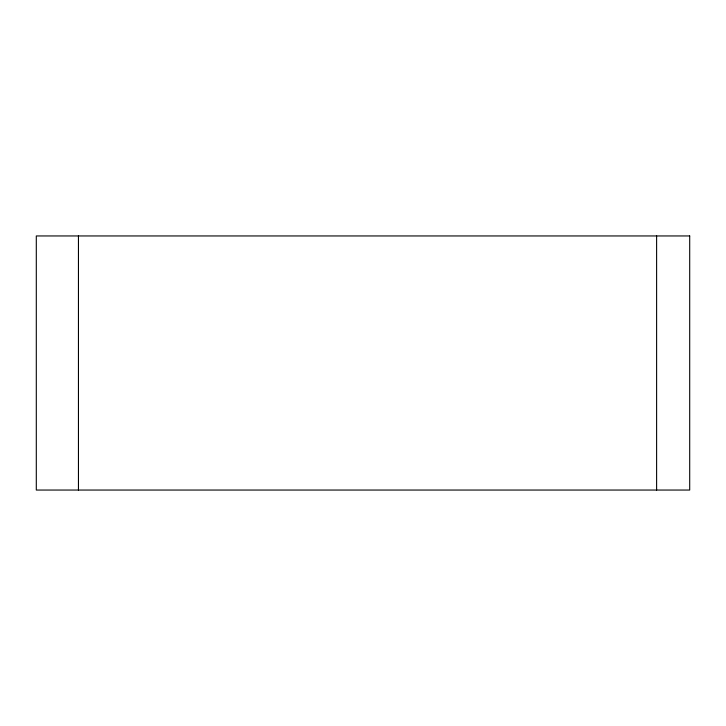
<?xml version="1.0" encoding="UTF-8"?>
<svg xmlns="http://www.w3.org/2000/svg" width="726" height="726" viewBox="0 0 726 726"><rect width="100%" height="100%" fill="white"/><g stroke="black" fill="none" stroke-linecap="round" stroke-linejoin="round"><path stroke-width="1.09" d="M656.613 235.95L656.613 490.05M78.453 235.95L78.453 490.05M689.7 235.95L36.3 235.95L36.3 490.05L689.7 490.05L689.7 235.95"/></g></svg>
